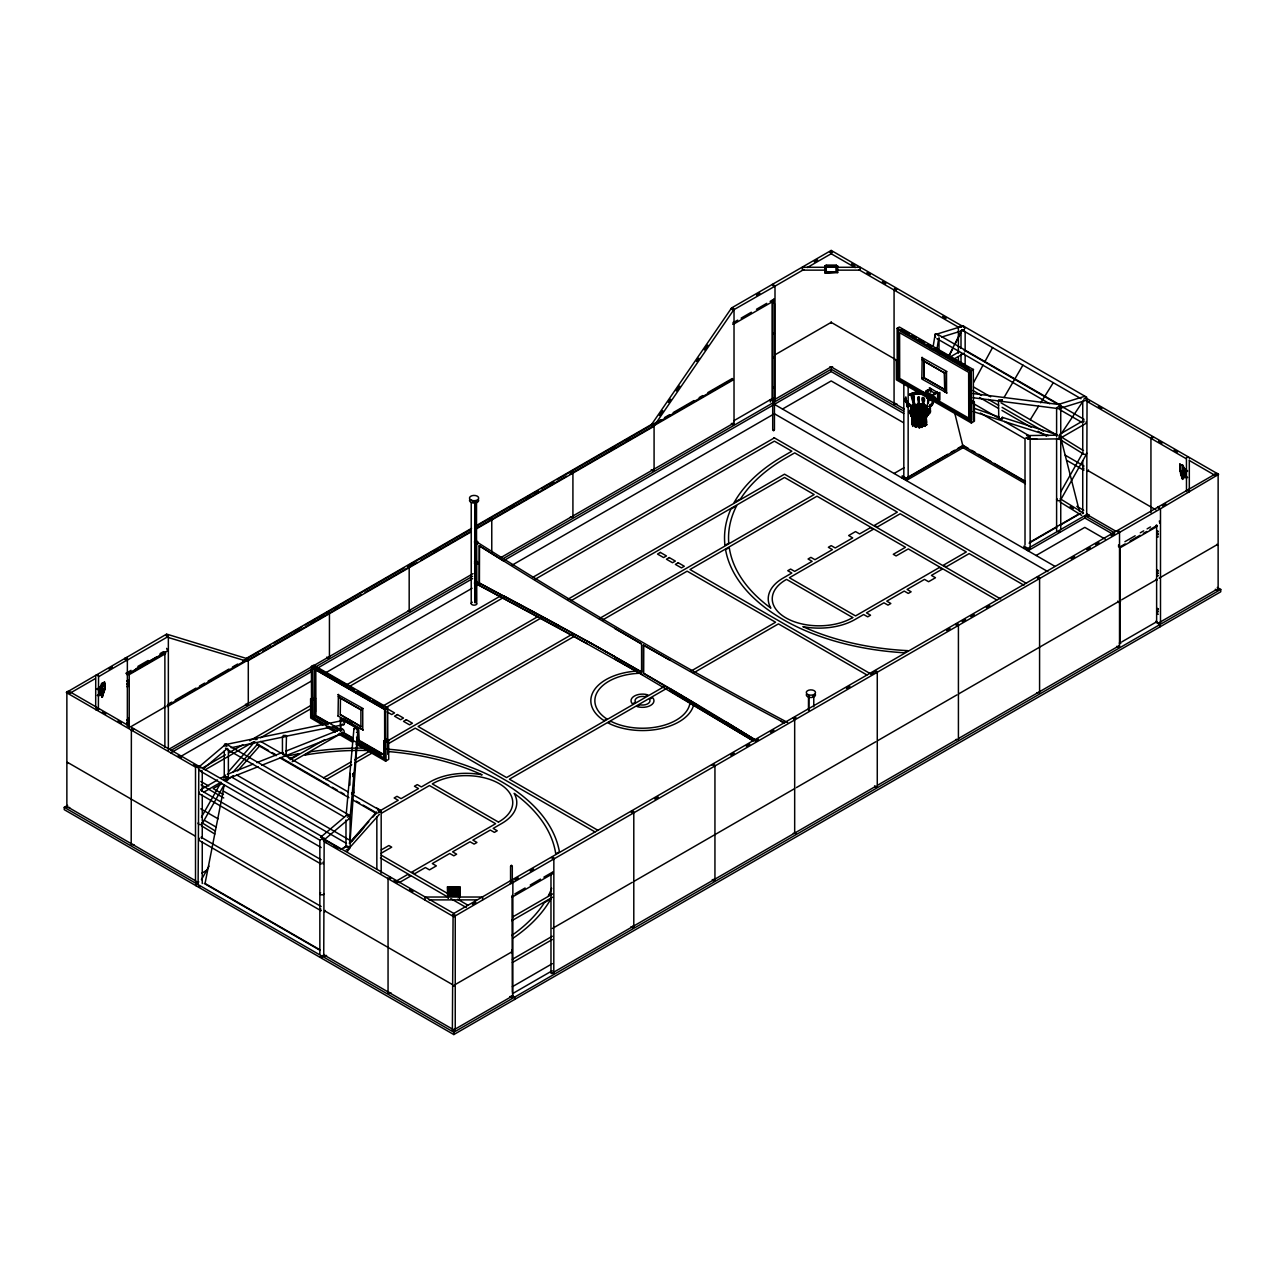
<?xml version="1.0" encoding="UTF-8"?>
<svg xmlns="http://www.w3.org/2000/svg" width="1285" height="1285" viewBox="0 0 1285 1285"><rect width="100%" height="100%" fill="white"/><g stroke="black" fill="none" stroke-linecap="round" stroke-linejoin="round"><path stroke-width="1.5" d="M100.262 689.37L100.262 695.121L102.029 695.972L104.197 689.29M102.174 692.824L101.917 692.037M102.334 686.174L102.334 684.889M102.334 685.307L100.134 693.579M102.302 693.772L102.302 697.337L104.438 689.097M104.471 681.709L104.23 689.113L105.049 688.969L104.39 681.773M384.713 759.001L384.617 709.529L387.701 707.73L385.388 709.079L311.436 666.433L385.516 708.854L385.869 760.977M311.532 716.805L311.436 666.433L313.62 665.164L387.701 707.73L387.797 754.375M447.887 892.722L448.24 891.533L448.24 898.151L448.24 887.598L459.066 887.726M459.371 898.151L459.371 891.533L459.484 898.167M837.659 272.308L824.858 272.902L824.745 265.883L837.659 266.348M825.516 267.473L825.516 269.898L825.516 267.714M836.342 272.484L836.182 265.095L826.207 265.095L825.693 272.404M836.792 271.777L826.062 272.018L826.062 266.75L836.455 266.83L836.455 272.051L825.516 271.617M837.659 272.757L837.659 265.883M971.139 422.797L971.091 370.915L973.42 369.582L971.091 370.915L897.139 328.285L971.219 370.69L971.428 403.859M898.279 379.252L897.251 378.497L920.478 392.15M909.989 394.045L910.214 394.19A13.733 7.935 0 0 1 929.007 394.527A13.733 7.935 0 0 1 929.601 405.385L929.505 406.622L929.858 405.514A14.087 8.128 0 0 0 929.248 394.383A14.087 8.128 0 0 0 909.989 394.045L910.214 395.282M929.007 394.527L929.007 396.262A13.733 7.935 0 0 1 931.111 405.899M929.248 394.383L929.248 396.117A14.087 8.128 0 0 1 931.416 405.996M929.858 406.606L929.617 405.369M935.03 397.001L935.03 400.615L933.167 401.691L927.031 398.141L925.987 391.507L928.878 389.837L935.03 393.387L932.123 395.057L925.987 391.507L927.031 398.141M973.516 420.099L973.291 369.502M1180.305 465.074L1180.289 471.852M1180.722 470.872L1180.738 465.009L1182.65 465.122L1182.65 470.888C1178.216 469.137 1181.557 481.233 1184.738 477.233M1180.77 471.226L1182.634 479.385L1182.698 475.884M1182.826 475.064L1182.602 474.261L1183.292 474.952M1183.18 467.483L1182.826 468.366M1182.666 467.435L1183.164 467.098M1184.738 471.483L1184.674 476.703M928.348 402.462L928.3 399.571M350.066 841.482L353.487 792.058M458.809 887.678L458.825 888.802L448.818 888.802L448.802 887.678L459.034 887.469M909.876 406.205L912.221 407.024L913.924 409.513C918.695 415.987 909.459 414.525 912.8 416.276C911.386 423.584 915.45 410.638 910.84 413.272C912.43 415.505 912.173 419.472 912.254 417.079M910.824 408.325L911.515 413.256L910.696 413.561M104.278 688.824L102.35 688.776L102.35 683.01L104.133 683.01M198.115 883.743L198.822 765.956L322.278 836.76M912.109 415.874L913.844 424.773C910.535 427.295 924.108 420.115 915.546 418.524C916.301 416.276 923.465 412.549 921.714 412.678M1182.505 478.325L1180.481 471.37M926.164 422.074C926.067 424.885 927.915 410.429 921.875 420.484M924.204 398.093C927.063 405.546 913.731 404.197 922.437 409.803C931.015 407.666 919.691 403.41 922.726 397.45M923.674 398.125L922.437 403.474L923.353 403.04L926.822 407.554L922.614 410.092M912.559 418.203C912.286 437.767 914.454 416.501 910.808 414.943M922.678 420.436L926.694 416.758L929.007 411.987L924.156 416.147L925.907 420.58L926.116 419.022L925.264 426.379L916.494 420.532L914.117 421.849L916.446 424.885L914.631 422.524C919.771 425.335 914.856 430.186 913.796 424.082M922.662 409.979C924.831 415.537 926.405 416.083 927.16 409.578L927.16 410.397L926.742 407.57M905.925 397.948L905.62 399.539M1184.866 473.121L1183.405 466.102M925.875 423.167L925.987 420.982M350.066 817.678L357.808 731.872L356.893 729.543A3.678 2.12 60 0 0 355.72 728.45L354.274 728.161L353.985 729.414M448.626 896.223L448.626 888.947M458.97 896.223L458.97 888.947M459.532 895.484L459.532 887.983M460.255 887.196L459.966 896.914M354.082 785.601L357.375 739.598M353.536 793.102L352.588 793.937M286.475 735.743L286.025 754.697L282.539 754.086M346.227 814.048L353.937 728.723M510 996.534L511.285 997.449L512.86 996.63L512.86 880.996L512.153 879.984L510.707 880.803M100.069 694.446L102.334 686.126M100.134 690.575L102.334 683.588M99.877 693.274L101.66 684.68M100.198 691.908L102.334 683.54L101.531 683.732M99.861 690.993L100.069 691.86M100.069 690.993L102.302 683.058L104.101 683.138M917.297 423.231C916.767 420.966 923.465 432.129 917.233 425.913C922.839 423.777 913.892 421.046 917.635 419.89L916.35 420.58L927.24 414.943L927.063 415.794L928.38 410.525M925.088 411.746L922.341 413.047L925.28 416.533C927.706 419.922 923.192 421.544 926.758 424.885C923.979 419.954 928.396 419.89 922.726 419.665L921.393 417.978L924.75 416.693L926.63 422.556L925.666 411.521M352.749 773.859L353.985 774.229L352.749 776.574M911.322 413.031L915.643 415.826L911.788 422.46L915.675 416.003L919.45 412.485L915.771 410.043L918.743 405.739L914.358 403.94L913.988 395.86M125.207 658.241L126.942 657.502L127.167 659.366M512.86 880.996L512.667 881.944M962.818 445.75L954.241 411.039M1079.737 513.47L1030.168 542.045M1119.283 643.078L1120.552 643.48M283.102 754.632L282.652 752.4L282.443 753.781M930.051 407.875C930.131 413.16 926.742 415.184 927.465 409.481M935.287 398.607L935.512 398.334M935.865 398.623L938.644 400.743L939.865 400.037L939.849 392.423L938.644 393.114L938.644 400.743M924.204 378.175L923.706 377.324M326.551 955.414L325.539 956.426L323.74 955.622L324.157 839.073L453.814 913.442L1216.172 473.506M998.477 400.213L998.75 416.613A1.815 0.916 65.6 0 1 999.104 417.304L999.457 418.316A1.879 1.205 53.6 0 1 999.344 419.119L1002.509 418.701M1089.07 514.594L1088.781 515.895L1086.676 515.397L1087.046 398.623L1218.646 474.342L1160.5 508.748L1160.5 622.759C1155.343 624.831 1161.287 621.908 1160.5 622.711M910.246 406.494L913.539 407.554L915.514 415.521L919.562 417.239L916.382 419.408L911.675 414.991C912.077 414.557 914.599 421.608 911.788 424.355C911.049 420.436 914.599 414.959 915.241 412.935C907.371 411.457 919.803 404.389 909.234 405.851M915.787 424.468L913.828 421.817L916.093 420.436L912.559 417.304L915.755 416.693M922.871 400.695L922.63 403.426L918.63 405.466L922.148 409.819L921.104 410.461M909.684 395.025L910.214 394.19M905.62 399.715C905.989 404.406 904.142 400.486 905.845 396.872M228.361 776.911L228.393 749.765M928.268 403.506L928.782 400.02M104.679 689.595L104.695 682.961M354.001 773.843L354.034 792.829L351.528 793.118M927.224 408.084L924.798 414.637L927.882 414.621L925.923 417.737L926.26 422.685L925.071 421.48L927.481 412.79L921.731 415.665C922.71 422.653 927.77 415.36 926.003 418.621L927.32 413.352M95.684 707.2L95.733 675.589M95.877 675.3L97.837 674.882L98.367 676.472M98.559 675.894L98.367 709.754M1186.489 491.577L1186.44 458.006L1187.886 456.834L1189.316 458.006M1186.44 491.272C1187.131 488.22 1191.388 492.026 1187.886 492.444M933.119 346.709L934.95 335.546M927.625 403.956L927.786 399.651M936.701 350.725L938.612 338.967M1186.601 478.293L1182.28 474.342M286.555 736.144L343.914 724.595L344.573 723.118L342.822 720.997A3.678 2.12 60 0 0 341.649 720.74L225.341 744.593L198.79 767.065M929.44 407.747L928.975 412.26L926.63 416.404L928.284 409.546M126.781 683.716L127.89 684.23M127.825 681.58L126.781 680.873L127.922 680.986M127.263 723.423L126.781 722.588L127.89 723.134M126.781 723.021L127.376 722.298M127.857 720.435L126.781 719.777L127.906 719.905M1158.219 531.54L1157.078 531.235M1157.175 533.95L1158.203 534.592L1157.335 534.126M1157.11 536.969L1158.219 536.857L1157.175 536.664M1158.219 534.56L1157.801 533.709M1157.078 570.444L1158.219 570.636L1157.142 570.267M1157.078 573.319L1157.56 572.596L1158.138 573.576M1157.11 608.656L1157.962 609.283M1157.496 611.403L1157.335 612.094M1157.11 614.278L1158.219 614.182L1157.175 613.973M1158.219 611.419L1157.673 611.772M929.922 407.586L928.396 413.32L929.408 408.373M350.098 775L349.954 773.441L349.906 785.135M912.495 418.765C916.189 425.656 908.045 410.204 914.31 422.106C912.816 429.222 912.671 412.501 912.527 418.958M1185.123 472.816L1182.698 465.17L1180.835 465.074M97.114 689.145L102.061 684.937M224.313 785.665A11.485 6.634 -60 0 0 223.221 790.982L205.054 883.47L320.206 949.952M933.536 395.218C944.106 389.194 929.714 393.162 933.536 397.788L937.536 400.101L937.648 392.551M912.816 423.183L911.981 424.692M225.293 744.641L225.453 745.91M905.941 398.527L905.523 400.069M69.695 807.542L66.868 807.333L66.868 692.519L68.683 691.732M134.009 844.679L131.198 844.454L131.375 729.254M165.524 635.384L168.303 635.384L166.536 636.396M198.179 882.008L195.93 882.185L195.93 881.012M246.142 660.442L248.294 659.735L248.294 704.244L246.849 705.063L245.419 704.244M326.631 657.165L327.643 658.193L329.442 657.39L329.442 612.865L327.289 613.587M407.731 566.01L409.176 565.191M410.606 566.01L409.176 566.846M491.577 518.738L491.336 519.75L489.312 519.75M390.929 992.759L388.777 993.482L388.777 992.036M452.368 915.097L453.814 915.916L455.243 915.097L455.243 1029.895L453.814 1030.715L452.368 1029.895L453.091 914.374M570.058 472.302L571.118 471.499M571.118 473.105L572.917 472.302L572.917 516.811L570.251 517.229M553.658 857.754L552.422 858.99M651.624 426.026C650.274 422.99 656.972 426.074 652.266 426.251M651.254 469.748L652.651 470.792L654.081 469.957L654.081 425.447M553.851 858.155L553.803 973.179L551.393 973.548L552.036 972.167M633.376 811.429C634.726 814.465 628.028 811.381 632.734 811.204M732.964 308.207L731.149 309.01L732.578 309.846L734.024 309.01L734.024 423.809L732.209 424.612L731.342 423.391M633.794 812.008L633.794 926.806L632.348 927.641L630.919 926.806M712.083 765.153L713.882 764.35M713.512 765.988L714.942 765.153L714.942 879.952L713.143 880.755L712.275 879.534M832.632 366.884L831.186 367.703L829.757 366.884M896.946 404.004L894.488 404.598L895.131 403.217M874.394 671.445L875.824 670.609M875.824 672.264L877.269 671.445L877.269 786.243L875.454 787.046L874.587 785.826M958 623.996L958 625.169L955.976 625.169M958.417 624.59L958.417 739.389L955.606 739.598M1039.533 577.511L1037.766 578.523M1039.581 577.736L1039.581 692.535L1036.754 692.743M1086.628 515.173L1087.688 514.385M1119.476 531.364L1118.079 532.408M1119.524 531.572L1119.524 646.371L1118.079 647.206L1116.649 646.371M1216.317 473.844L1218.132 474.647L1216.317 475.45M1215.305 589.237L1216.686 590.281L1218.132 589.446L1218.132 474.647M357.808 731.872L356.491 732.402M347.48 851.409L349.584 848.164L346.356 846.365M910.278 412.549L912.029 416.677L910.406 414.348C911.21 420.066 921.184 419.617 918.357 419.617L922.084 420.452L919.498 423.311L923.674 425.158L921.939 427.471L920.253 426.026L926.26 417.368L923.883 418.782L925.971 419.601M340.75 721.592L341.457 720.789M104.984 689.29L101.788 697.145M910.92 408.405L913.908 404.389M918.165 397.226L918.887 403.072L914.551 406.558L919.932 409.69L922.132 412.742L919.08 415.232L921.152 417.978L919.16 419.087L918.582 417.657L922.293 415.184L921.554 415.601L924.252 419.055L921.811 415.617M907.885 404.823L908.993 405.498M912.286 421.849L912.96 419.006L918.727 417.786L915.819 415.73L919.225 412.389L915.466 410.043L918.373 405.691L913.378 404.309M927.433 414.3L928.557 409.497M919.096 419.296L921.57 418.171L920.67 417.914M165.637 653.23L165.106 652.073M510.595 866.106L511.43 865.223L512.265 866.106M772.735 303.421L773.57 302.537L774.405 303.421M774.405 429.913L773.57 430.812L772.735 429.913M929.842 408.726L928.927 412.646L927.401 413.144M1120.857 642.934L1119.894 642.034M1155.89 525.645L1156.034 526.77L1157.062 526.336M1157.383 525.79L1156.42 524.89M224.618 776.75L223.574 778.1M102.093 695.795L100.31 695.089L102.302 689.001M101.435 683.909L100.069 688.615M99.861 693.643L101.66 687.266M100.198 694.478L102.334 687.844L101.595 688.23M104.631 689.467L102.495 696.213M930.051 409.867L928.846 412.774M905.877 398.671L907.146 406.943M926.678 407.891L924.429 414.798L927.786 414.862L923.128 418.316L924.782 419.151M930.565 407.827L929.794 410.75L930.42 409.546M225.501 781.216L228.232 777.136L224.2 779.722M925.088 426.122C920.51 425.977 928.316 421.159 923.401 420.516C912.334 417.223 932.91 417.529 930.356 409.915M447.565 886.971L460.046 886.971M825.5 266.637L826.014 265.208M126.91 684.327L127.44 683.411L127.376 684.536M227.895 777.811L224.746 776.204L225.485 775.064M925.104 414.653C923.208 414.718 926.212 412.919 925.698 417.095L925.377 414.862C928.943 422.01 920.59 413.497 928.525 413.417M101.595 686.078L102.238 685.323M101.563 685.756L102.398 685.451M926.983 415.44L925.377 419.408L921.939 419.087L923.497 418.396L922.614 418.364L914.326 424.709L915.803 427.182L917.056 425.721L914.502 422.685M733.109 379.942L732.273 378.513L707.858 392.567M1089.439 401.611L1087.335 401.402M1118.609 602.52L1117.773 601.075M1185.091 474.117L1184.802 474.888M930.051 409.642L925.361 416.645L927.69 414.878L922.839 418.348L919.996 417.239L924.541 414.91L925.023 408.935L924.06 407.474L921.152 408.598L919.61 416.019L924.879 416.774L922.084 413.079L923.015 412.485M925.939 420.34C926.212 417.593 918.887 424.002 925.441 424.05M948.523 356.507L961.919 329.86M948.78 356.636L953.245 347.753M955.028 344.203L962.176 330.004M202.131 770.791L199.368 770.293A4.594 3.743 60 0 1 198.404 768.687L198.115 767.354M925.971 420.195L924.525 419.055M447.389 886.891L447.598 896.914L380.456 857.994M973.644 382.448L983.105 364.988M984.985 361.503L992.566 347.544M927.352 405.209L922.469 405.98L918.422 402.574L922.132 406.012L916.06 412.887L918.727 415.248L913.426 420.902L913.571 418.83M127.857 683.893L127.376 683.604M127.07 722.555L126.942 722.491M1158.219 531.717L1157.175 531.042M1158.154 570.636L1157.544 570.813M1158.154 609.058L1157.175 608.351M1157.962 611.066L1158.203 611.435M201.44 817.18L220.924 782.613M202.179 823.733L224.152 784.798M201.408 879.727L209.037 866.17M1060.703 491.946L1082.87 452.673M1060.623 499.993L1085.664 455.597M1058.92 437.912L1059.37 435.47M104.487 683.363L102.928 686.078L104.663 683.363M912.736 423.6L913.539 422.235M1003.954 397.659L1022.94 365.085M920.606 408.373L916.382 408.084L915.322 415.537L911.884 415.457L912.736 411.296L909.989 410.59M933.569 397.82L934.661 397.483L933.954 398.045M933.697 397.9L934.661 397.483M928.429 394.945L929.071 395.555L929.055 394.656M1030.265 419.729L1038.601 406.205M1040.705 402.831L1053.331 382.625M926.18 421.946L926.678 424.741L923.112 422.476M286.523 754.183L285.736 754.713A16.93 9.766 0 0 1 283.808 754.68L283.182 754.632M1061.603 433.238L1083.705 400.165M651.591 424.452L731.534 308.014M659.398 415.601L662.771 410.686M668.409 402.494L670.658 399.201M676.296 391.009L679.669 386.094M696.55 361.487L698.815 358.21M704.437 350.002L707.81 345.087M653.696 426.443L733.639 310.006M912.96 419.842L915.675 416.003L915.032 416.87M920.028 425.945C927.176 420.805 910.647 420.613 919.739 417.497L922.983 418.412L919.209 421.127L923.128 422.62M70.065 693.113L68.828 691.394M832.439 252.486L831.909 251.362M390.736 878.378L389.869 877.157M793.423 717.881L793.423 718.717M1036.754 577.511L1038.858 577.013M1116.697 531.364L1118.464 530.769M928.862 409.803L929.971 410.397L928.766 409.401M910.567 408.116L913.474 404.197L911.21 396.23M927.192 415.505L925.859 418.284L925.216 414.348M127.295 684.07L126.91 683.62M126.862 722.925L127.922 723.053M1157.897 573.479L1157.11 573.415M458.986 888.979L459.484 888.24M1184.979 476.028L1183.292 468.897M922.084 408.164L919.562 416.131L918.357 408.469C905.925 418.01 930.34 420.805 923.786 407.843L921.875 408.357L922.726 407.875M929.714 405.642L929.376 406.478A14.97 5.381 9.9 0 0 930.982 405.851M228.794 771.369L254.815 741.654M232.954 772.237L257.675 744.015M349.231 843.137L376.553 811.943M349.584 848.164L346.195 850.044M348.958 848.486L379.412 814.288M237.548 770.92L259.988 745.557L268.581 750.52M351.56 841.193L368.811 821.693M372.795 817.196L375.445 814.192M363.655 827.958L351.769 841.386L236.633 774.903M938.596 338.822L937.311 338.871M912.655 417.272L916.093 413.047L910.246 410.381M908.72 411.682L912.318 415.505M772.96 357.118L772.96 358.113M774.18 358.113L774.18 357.118M772.96 386.946L772.96 387.942M774.18 387.942L774.18 386.946M512.04 920.799L512.04 919.803M512.04 950.627L512.04 949.631M126.653 660.281L98.688 676.649M165.315 653.776L129.11 674.689M512.153 882.843L453.814 916.751L324.462 841.852M1184.931 474.84L1182.666 466.086L1183.373 466.471M127.199 681.243L127.633 681.227M1157.962 531.315L1157.11 531.717M927.866 409.674L926.79 410.734L927.947 409.786M825.596 266.718L836.92 266.991M912.35 421.592L913.49 419.183L917.105 423.054M255.153 739.582L257.145 739.405M259.136 744.529L256.55 744.272M733.092 324.366L733.092 322.342M733.173 310.103L774.293 286.587L773.313 284.065L772.847 285.768M733.301 324.302L774.293 300.642L774.084 298.682M326.422 842.366L325.169 842.478M511.864 952.86L511.591 951.526M1159.793 523.22L1159.327 520.987M910.68 406.815L911.627 406.815M920.172 411.618L919.385 412.549L921.313 415.537L919.305 417.111L921.554 415.601L919.883 412.244M97.323 688.921L98.399 689.756L101.162 687.427M930.838 388.632L926.244 390.849L930.838 388.632L930.854 392.021M1060.254 437.896L1061.522 437.43L1060.719 436.659M203.11 768.992L227.3 748.512M320.527 837.354L346.259 815.573M324.8 839.298L349.857 818.111M911.418 415.167L914.39 420.58M98.335 696.293L102.398 692.149M101.868 688.921L102.575 695.747M1183.34 468.093L1185.107 476.012M228.039 749.043L225.501 748.175M101.708 687.7L102.398 695.747M476.526 500.893L476.494 602.071L474.904 602.569L476.526 601.621L476.125 501.118M912.816 407.361L917.105 408.052M1157.897 609.09L1157.335 609.283M1158.09 611.644L1157.383 611.05M1002.332 399.78L999.104 399.94M166.44 634.212L66.274 692.519L195.93 767.386M67.446 762.31L67.993 763.483M896.528 289.8L896.753 288.804L894.794 288.499M551.169 857.754L553.128 857.448M1215.257 473.812L1214.727 474.952M1217.554 545.434L1217.007 544.246M925.104 410.622L923.417 407.602L924.236 408.919C921.875 399.988 913.217 419.199 919.723 414.445M928.075 391.299L927.625 390.399L927.85 391.266M325.169 910.406L324.736 911.852M127.713 684.375L127.504 683.508M127.151 719.889L127.376 720.435M127.568 723.294L127.552 722.7M1157.464 570.701L1157.897 570.765M1157.399 608.737L1157.93 608.849M925.923 419.81L925.907 418.974C925.586 423.311 926.758 412.549 926.18 416.501L925.907 411.537L928.621 409.674M1182.794 473.908L1182.264 474.711M97.258 695.442L102.206 691.86M348.958 848.132L349.118 848.036A3.052 1.638 9.4 0 0 349.616 847.425L347.705 846.253M383.813 757.909L340.493 733.317M969.516 419.745L934.821 400.117M972.392 370.176L973.42 369.582L899.339 327.016L897.139 328.285L897.251 378.657M731.631 307.902L831.186 250.43L961.26 325.523L958.385 327.177L858.701 269.609M108.984 669.035L112.373 667.092M756.496 295.213L759.901 293.237M814.24 261.867L817.629 259.907M69.743 693.354L95.283 678.609M167.387 636.975L126.653 660.506L126.653 658.852L125.207 658.016L125.207 659.671M772.14 284.515L775 286.169L803.944 269.464M807.349 267.505L831.186 253.739L855.264 267.633M125.93 673.308L131.054 670.352M137.881 666.417L148.128 660.506M160.079 653.599L163.5 651.624M734.297 322.085L737.702 320.11M741.124 318.134L751.372 312.223M756.496 309.267L766.743 303.34M770.149 301.381L773.57 299.405M136.001 668.859L156.385 657.085M159.79 655.109L164.882 652.17M130.026 673.292L153.268 659.88M156.593 657.952L159.902 656.041M772.735 333.506L774.405 333.506M246.383 658.354L471.547 528.344M476.751 525.34L651.688 424.339M168.223 704.132L171.692 702.124M175.162 700.132L195.979 688.101M199.448 686.11L204.652 683.09M208.122 681.098L228.955 669.067M232.424 667.06L237.629 664.056M242.833 661.052L270.589 645.022M274.058 643.03L301.83 627M305.3 624.992L404.197 567.89M407.682 565.882L435.438 549.851M438.908 547.86L470.149 529.822M477.088 525.806L537.821 490.758M541.29 488.75L553.433 481.73M556.903 479.739L661.02 419.617M664.49 417.625L669.694 414.621M673.163 412.613L693.98 400.583M699.185 397.579L702.654 395.587M131.68 726.218L164.882 707.055M166.922 705.883L245.114 660.731M295.197 631.818L298.666 629.827M310.745 622.839L314.199 620.848M319.387 617.86L322.84 615.868M334.919 608.881L338.373 606.889M410.895 565.014L414.348 563.023M435.069 551.056L438.522 549.064M511.045 507.189L514.498 505.198M526.593 498.227L530.046 496.235M535.219 493.247L538.672 491.239M550.767 484.268L554.221 482.277M611.21 449.381L614.664 447.373M626.743 440.402L630.196 438.41M652.651 425.447L732.578 379.3M775.273 354.66L831.186 322.358L897.251 360.507M167.339 706.621L259.313 653.535M262.782 651.527L361.679 594.425M365.149 592.417L417.207 562.364M420.677 560.356L471.001 531.315M476.205 528.312L566.444 476.205M569.914 474.213L733.012 380.039M247.33 661.116L471.306 531.797M476.51 528.794L653.599 426.556M477.908 542.206L474.502 541.419L476.125 540.487L477.908 542.206L477.506 543.844L476.382 541.692L476.382 583.856L559.377 628.253L642.596 674.898L614.921 659.044M476.125 541.885L474.502 542.816L477.602 543.796M476.59 541.563L476.382 541.692A4805.193 2774.283 60 0 0 787.673 722.507M476.526 542.125L477.908 543.619M479.225 545.82L504.154 561.256A4808.052 2775.953 60 0 0 614.905 628.317L641.584 643.849L641.584 671.975L587.213 641.103L479.225 583.005L479.337 545.756L504.057 561.32M477.908 562.589L474.502 561.802L476.526 561.095L477.908 562.589L477.506 564.227L476.59 561.947M476.125 562.268L474.502 563.199L477.602 564.179M476.526 562.509L477.908 564.003M1217.281 587.438L1220.75 589.446L1220.75 591.791L453.814 1034.57L64.25 809.662L64.25 807.333L67.639 805.374M733.896 420.709L773.698 397.724M168.656 749.396L473.057 573.64M500.684 557.69L571.488 516.811M573.206 515.815L732.578 423.809M773.57 400.149L831.186 366.884L904.206 409.032M775 286.169L775 400.229L774.18 399.94M170.809 750.488L311.291 669.389M314.761 667.381L472.591 576.258M503.816 558.236L772.654 403.024M903.74 411.104L831.186 369.229L774.389 402.028L774.389 404.357L1055.001 566.38M170.809 752.833L311.291 671.734M316.495 668.73L472.591 578.603M503.816 560.581L772.654 405.369M774.389 404.357L831.186 371.558L903.74 413.449M477.908 582.972L474.502 582.185L476.526 581.479L477.908 582.972L477.506 584.611L476.59 582.33M476.125 582.651L474.502 583.583L477.602 584.563M476.526 582.892L477.908 584.386M476.382 583.856L587.036 643.576M479.225 583.005L559.312 625.875M180.157 756.801L312.207 680.568M326.101 672.537L472.061 588.273M475.53 586.281L479 584.273M512.024 565.207L772.638 414.734M782.501 409.048L831.186 380.938L903.291 422.572M315.243 697.771L312.4 699.425L310.841 698.542M196.219 767.209L198.372 765.972L69.743 691.699M312.657 699.875L315.5 698.221M202.837 767.836L225.421 754.809M228.891 752.801L242.801 744.77M249.74 740.754L312.287 704.662M347.03 684.6L501.632 595.324M532.906 577.27L774.389 437.864M504.154 595.887L503.961 595.999A4808.052 2775.953 60 0 1 614.808 656.747L641.488 672.039M205.038 769.86L253.643 741.798M260.582 737.783L310.922 708.726M349.102 686.672L503.591 597.477M534.833 579.439L774.389 441.14L791.833 451.212L783.111 456.255A199.994 115.473 0 0 0 734.12 502.58L740.594 498.837A195.979 113.144 0 0 1 785.954 457.894L794.676 452.866L897.332 512.137L874.41 525.372L877.253 527.011L900.175 513.775L966.32 551.956L943.399 565.191L946.226 566.83L969.163 553.594L1023.92 585.205M363.173 730.025L338.035 716.05L338.389 694.366M946.965 392.985L921.827 378.995L922.18 357.31M361.133 726.523L340.252 714.749L340.461 697.932M923.819 361.069L944.893 373.212L945.487 372.264L944.523 372.441L944.732 389.58L944.491 372.939L923.819 361.069L923.851 377.822L944.732 389.58L924.092 377.678L924.011 360.94M325.009 724.419L312.946 717.48L315.548 715.392M312.946 717.48L315.805 715.841M200.637 789.713L217.518 779.963M220.892 778.019L224.779 776.124M950.081 357.021L958.514 352.154M203.946 792.058L220.972 782.228M954.932 358.483L964.312 353.07M338.035 716.05L338.517 715.761M340.493 714.621L360.908 726.571L360.908 709.882L340.22 697.996M221.903 783.545L213.181 788.588L223.445 794.515M340.348 718.652L358.724 728.659L358.724 741.316L358.21 728.948L340.348 718.652L340.348 731.293M361.101 709.754L340.252 698.044M337.987 694.607L363.125 708.581M921.779 357.551L946.916 371.526M290.008 759.692L324.719 739.646M381.966 706.589L538.142 616.431M567.633 599.404L784.525 474.181L1000.678 598.971M292.193 761.7L338.999 734.683M385.805 707.666L541.82 617.587M571.295 600.561L784.525 477.458L814.144 494.564L599.179 618.663M929.071 395.555L928.541 394.752M937.151 400.02L937.279 399.105M388.423 739.823L385.58 741.477L384.022 740.578M974.126 401.675L971.283 403.313L969.741 402.43M323.547 777.811L351.287 761.796M354.756 759.788L370.353 750.793M385.837 741.911L573.174 633.682M974.383 402.125L971.54 403.763L971.572 422.829M326.005 779.674L351.753 764.8M355.19 762.824L374.063 751.918M387.797 743.999L415.264 728.145L595.019 831.925M574.315 636.316L418.091 726.491L506.563 777.57L664.506 686.383M602.087 620.269L687.138 571.166L775.594 622.245L690.543 671.348M587.213 641.103L614.905 656.699M201.874 873.125L206.901 870.218M894.087 473.474L904.158 467.66M198.838 881.912L196.139 883.47L196.139 885.815M902.198 478.165L902.198 475.819L906.262 478.165L947.575 454.312M951.029 452.32L954.466 450.328M957.903 448.337L963.075 445.365L968.264 448.353M641.392 643.962L614.696 628.445M643.608 645.022L643.512 673.212L670.304 688.68A4808.052 2775.953 60 0 1 756.528 740.658L643.416 673.26L643.416 645.134L670.304 660.297A4808.052 2775.953 60 0 0 781.039 721.11L784.573 722.973M347.4 817.212L350.114 815.654L350.13 847.409M1056.896 407.586L1060.735 405.369L1060.751 437.077M319.853 954.032L319.853 840.149L323.981 837.772M1083.994 398.976L1086.869 397.322L962.963 325.78L961.421 325.683L961.019 327.113M377.726 813.003L381.179 811.012L381.179 873.125M1026.715 438.313L1030.152 436.322L1030.152 546.527M381.581 813.18L429.463 785.537L495.608 823.717L411.81 872.097L414.653 873.752L425.399 867.536L429.463 869.881L436.354 865.897L432.306 863.552L449.75 853.481L453.814 855.826L456.641 854.188L452.593 851.843L470.037 841.771L474.101 844.1L476.944 842.462L472.88 840.117L490.324 830.046L494.388 832.391L497.231 830.753L493.167 828.407L501.889 823.38A50.79 29.314 0 0 0 514.145 793.327A195.979 113.144 0 0 1 555.746 853.899L559.425 851.778A199.994 115.473 0 0 0 386.689 749.091M341.119 849.176L346.002 846.349M1059.948 434.153L1082.757 420.982L1082.741 401.643M1061.346 437.607L1086.162 423.279L1086.082 421.946M381.276 849.899L388.889 845.514L391.716 847.152L381.067 853.304M667.349 688.021L509.406 779.208L597.862 830.287M693.386 672.987L778.437 623.884L866.909 674.962M670.095 688.792L697.787 705.176M670.288 691.009L753.299 740.899L642.404 675.01M396.294 881.06L407.747 874.442L410.59 876.081L399.121 882.699M1029.108 543.121L1056.656 527.219M1060.093 525.228L1080.749 513.309M725.688 721.688L756.415 740.722M324.639 954.53L321.925 956.088L321.925 958.433M1023.936 548.438L1023.936 546.109L1028 548.438L1087.512 514.08M1085.488 517.598L1028 550.783L1028 548.438M1036.112 555.473L1084.813 527.364L1105.405 539.25M472.446 904.335L475.836 902.375M514.851 879.856L518.257 877.88M530.207 870.973L533.628 869.013M654.804 799.045L658.257 797.053M730.779 755.178L734.233 753.187M746.328 746.216L749.781 744.224M754.954 741.22L758.407 739.228M770.502 732.257L773.955 730.265M846.478 688.391L849.931 686.399M870.652 674.432L874.105 672.44M946.627 630.566L950.081 628.574M962.16 621.587L965.613 619.595M970.801 616.607L974.255 614.615M986.334 607.644L989.803 605.637M1071.16 558.67L1074.645 556.662M1086.805 549.643L1090.274 547.635M1095.495 544.615L1098.964 542.607M1111.139 535.588L1114.609 533.58M1162.459 505.953L1165.848 503.993M514.851 893.91L525.099 887.999M530.207 885.044L540.455 879.117M543.876 877.157L552.422 872.226M1124.921 541.692L1135.169 535.781M1140.293 532.809L1143.698 530.85M1147.12 528.874L1150.525 526.898M1125.098 543.924L1120.118 546.8L1120.118 642.853M1130.077 541.049L1140.036 535.299M1143.361 533.387L1146.67 531.476M1149.995 529.548L1156.629 525.726L1156.629 621.779L1121.773 641.906M1119.251 546.302L1120.97 547.298L1156.629 526.705M551.297 893.942L548.422 895.613A195.979 113.144 0 0 0 551.715 888.304M512.603 916.992L552.486 893.974M512.619 920.269L552.534 897.219M511.43 952.105L453.814 985.37L453.814 986.366M552.422 928.445L632.348 882.297M634.083 881.301L794.676 788.588M796.395 787.593L875.824 741.734M877.559 740.722L956.988 694.864M958.706 693.868L1118.079 601.862M1121.773 599.726L1156.629 579.599M1159.07 578.202L1216.686 544.936M512.362 959.301L552.277 936.251M512.362 962.593L552.309 939.512M512.362 986.719L552.325 963.654M512.346 993.755L552.245 970.721M552.422 972.954L875.824 786.243M877.559 785.247L956.988 739.389M958.706 738.393L1118.079 646.371M1158.058 623.305L1216.686 589.446M64.25 807.333L453.814 1032.24L1220.75 589.446M824.825 266.22L837.563 266.22M913.33 403.779L914.534 403.972L913.426 395.619M922.919 420.388L921.714 421.078L922.919 420.275M1157.142 534.56L1158.187 534.383M1157.383 570.412L1157.865 570.685M1157.673 572.789L1157.287 573.56M921.506 410.525L923.16 409.513C921.473 411.441 928.059 415.44 921.987 415.633M1002.236 417.32L1057.41 434.812M924.847 416.195L923.497 416.533L924.895 416.051M918.839 396.696L918.823 403.265L919.257 397.242M913.587 406.815L915 406.686L913.635 407.008M66.868 691.699L67.784 691.394M772.992 399.394L772.14 400.053L772.992 400.904M131.616 729.077L133.865 729.254M793.664 717.705L795.688 717.705M286.025 735.502L283.102 735.422M915.546 413.079L916.59 412.871M164.882 654.161L164.03 653.663M511.43 883.486L510.193 883.373M916.607 413.031L915.562 413.256M916.157 410.156L914.984 410.381L916.044 409.899M227.333 774.309L253.129 764.093M256.807 762.631L282.604 752.4M286.105 751.018L341.714 728.98M258.06 766.727L227.156 778.983L226.658 778.132M261.706 765.282L343.657 732.803M1182.907 477.908L1184.69 477.201L1182.666 470.39L1183.437 470.888M910.278 413.304L911.467 413.401L910.551 413.625M964.569 330.871L962.176 329.763M1180.899 471.82L1183.565 471.788L1183.373 470.728M772.847 399.426L772.847 400.856M926.903 406.076L917.105 407.345L909.025 404.775M926.854 406.815L923.722 407.714M347.336 846.381L349.488 848.469M231.139 747.725L286.378 736.385M322.985 863.873L323.033 862.235M97.837 710.171L96.102 709.995M925.537 407.538L926.453 407.12M362.113 709.85L361.808 708.854M512.04 896.384L512.297 992.293M164.448 706.3L165.476 707.216L164.721 707.633M1118.592 546.944L1118.592 544.904M935.914 334.389L962.32 326.245M941.664 337.039L963.83 330.197M1084.058 396.519L1058.246 404.486L964.007 350.034M905.973 400.277L905.941 401.996M925.666 407.361L924.574 407.795M830.817 251.282L829.949 252.486M831.909 252.792L830.817 252.872M896.223 289.928L894.071 289.205L894.071 404.004M489.617 518.449L491.047 518.449M69.021 693.241L66.868 692.519M956.265 623.867L957.711 623.867M924.863 407.586L921.409 408.325M1182.634 479.385L1180.61 471.338M352.588 774.726L353.712 773.008M837.434 272.484L825.034 272.95M911.418 413.336L912.254 413.481L911.354 412.838M343.914 724.595L343.705 724.628A3.678 2.12 60 0 1 342.533 724.371L342.051 724.065M924.043 407.763L920.349 408.132M225.341 744.593L226.883 746.457M922.694 406.333L927.272 405.658M911.916 415.601L913.009 421.898M1088.491 469.924L1087.753 471.45M1152.003 436.707L1153.802 437.51M132.998 730.458L131.198 729.655M389.869 878.763L388.054 877.96L388.054 992.759M512.281 995.955C506.033 997.272 515.333 998.573 512.008 995.875M921.457 408.148C917.426 408.582 911.852 406.558 910.021 404.663M458.793 896.368L448.079 895.565L448.818 896.368M973.163 397.74L1002.445 401.466L1002.043 400.229M929.119 406.349L929.714 406.638A15.275 5.574 9.7 0 0 931.288 405.948M377.951 810.369L380.408 812.104M1029.108 439.004L1036.754 438.827M836.503 266.637L836.374 265.208M1027.293 435.567L1056.575 435.197M1029.558 439.245L1058.84 438.876M826.223 267.28L802.386 267.28L802.386 270.139L826.223 270.139M838.141 267.28L860.002 267.28L860.002 270.139L838.141 270.139M921.875 420.613L917.522 425.881L919.177 427.905L919.851 426.026L913.956 420.083M448.802 889.348L448.802 895.822M458.713 889.348L458.809 895.822M459.484 891.758L459.484 892.722M428.965 899.885L476.655 899.885M917.747 426.026L916.864 425.592L917.731 425.865M166.697 634.115L247.652 658.836M448.626 888.337L448.626 888.979M912.221 416.983L911.113 415.36M1152.372 438.346L1150.942 437.51L1150.942 512.731M794.676 832.262L795.913 833.515L793.279 833.306M1001.818 417.545L1002.557 418.396M1156.323 578.812L1157.239 579.953L1156.323 580.033M1119.813 599.902L1120.729 601.043L1119.813 601.123M1184.995 470.487L1182.666 465.652L1185.123 473.49M1183.132 473.121L1182.666 469.539L1183.373 469.908M916.719 420.805L915.884 420.324L916.703 420.677M914.454 407.763C919.819 405.61 920.269 414.83 919.257 413.899L919.466 416.179L916.237 416.999L918.759 418.958L923.995 416.179L918.952 415.007M972.922 393.531L1057.009 404.261M1002.364 401.466L1058.84 408.678M915.627 408.02L916.366 408.116M921.971 415.794C917.378 414.91 919.369 421.737 917.683 418.203L910.969 413.85M921.843 405.883L923.032 406.478L921.811 406.108M915.257 407.811L916.478 407.955M906.053 400.775L905.764 400.004M914.759 407.714L913.619 407.586M921.875 409.69L922.871 410.252L921.891 409.883M731.775 307.87L732.803 308.464M651.848 424.307L652.86 424.901M1217.216 473.506L1218.132 473.812M913.972 407.538L910.567 406.542M732.964 423.006L734.024 423.809M1118.464 645.568L1119.524 646.371M409.546 609.733L410.413 610.937L407.923 610.937M793.953 719.022L796.058 718.09M328.382 656.587L329.442 657.39M247.234 703.441L248.294 704.244M713.882 879.149L714.942 879.952M632.734 926.003L633.794 926.806M454.183 1029.092L455.243 1029.895M912.414 407.249L913.217 407.409L911.29 406.831M910.824 408.518L915.322 410.317L912.527 417.448L912.687 416.131L915.771 418.669L912.575 418.46M166.841 637.071L244.889 660.635M973.998 408.228L998.895 416.95M973.147 411.553L1048.656 435.631M912.944 407.538L912.013 407.249M1183.18 473.908L1187.661 477.506M102.302 689.033L104.085 689.419M911.049 415.312L910.005 411.746L911.049 414.943M166.648 648.363L167.628 650.901L126.653 674.561L126.653 672.906M774.582 399.555L774.807 400.567L772.14 400.149L772.14 300.465M329.024 612.286L327 612.286L327 613.459M350.13 815.638L226.128 744.047L224.618 744.063L224.329 745.878M923.192 420.741C927.481 424.355 919.16 429.045 920.06 426.106M225.501 776.911L224.249 776.092L224.249 751.018M909.652 405.771L910.31 406.253L909.362 403.699L910.117 406.044L908.623 405.482M1183.292 467.226L1185.107 475.145M780.846 721.238L784.476 723.021M1060.751 405.369L936.829 333.827L935.143 333.891L935.111 336.172A4.594 3.743 60 0 0 935.609 337.2M910.021 406.397L907.467 404.614L907.885 406.429M1059.579 439.197L1060.687 439.615L1060.334 437.687A2.747 2.233 -46.1 0 0 1060.671 436.868L1060.494 435.406A1.911 1.542 -46.1 0 0 1059.579 434.828M333.907 845.659L337.329 847.57M643.416 645.134L670.192 660.361M901.958 329.41L908.848 333.377M912.302 335.353L915.755 337.345M919.193 339.32L924.365 342.292M927.818 344.268L931.272 346.259M934.709 348.235L946.788 355.174M950.225 357.15L969.195 368.056M920.847 340.573L924.284 342.549M927.722 344.508L931.159 346.484M936.315 349.456L939.753 351.431M943.19 353.391L946.611 355.367M950.049 357.342L955.205 360.314M929.376 347.512L932.814 349.488M937.97 352.459L941.391 354.435M965.453 368.249L968.89 370.225M920.124 392.182L897.942 379.444L897.91 329.763L970.32 371.365L970.4 405.016M972.777 400.968L974.319 401.868L974.432 421.191L971.315 422.974L896.4 379.862L896.304 360.539M896.561 360.378L898.103 361.278M896.368 360.796L897.91 361.679M969.549 402.831L971.091 403.731M937.151 399.041L934.532 397.418M933.809 397.402L933.022 397.483M923.867 392.31L899.693 378.416L899.596 332.67L968.649 372.345L968.745 418.107L935.946 399.25M921.04 392.198L898.649 379.332L898.36 361.711M924.477 394.174L927.931 396.149M934.227 400.053L971.203 421.287M923.529 394.142L926.951 396.101M933.761 400.02L969.581 420.597L969.484 402.574M316.255 667.574L323.145 671.525M328.317 674.513L347.287 685.403L336.991 679.636M350.741 687.379L354.178 689.37M357.632 691.346L369.695 698.285L366.064 696.486M373.148 700.261L383.492 706.204M314.664 666.803L318.102 668.778M321.523 670.754L333.554 677.661M350.612 687.603L354.162 689.499M359.19 692.535L362.755 694.446M372.939 700.437L383.38 706.284M384.857 709.384L315.805 669.71L315.901 715.472L341.794 730.346M312.271 699.49L312.207 667.927L384.617 709.529M386.881 738.939L388.616 740.015L388.729 759.339L385.612 761.138L355.881 743.967M310.665 698.944L312.207 699.827L312.239 717.592L336.124 731.326M383.846 740.995L385.388 741.879M343.384 718.652L351.624 723.391M357.326 739.277L384.954 755.146M317.186 716.709L327.852 722.764M334.228 726.507L339.352 729.446M361.519 742.2L385.404 755.917M328.093 724.258L314.359 716.371L314.263 669.003M333.249 727.23L338.405 730.185M357.294 741.043L381.356 754.857M328.446 726.394L337.055 731.342M339.529 733.285L353.182 741.124M356.587 743.083L383.878 758.76L383.765 740.738M323.049 725.19L310.697 718.01L310.584 698.687M326.342 726.989L335.224 732.177M338.501 733.992L352.604 742.168M851.521 263.827L854.927 265.77M866.893 272.693L870.331 274.669M882.377 281.624L885.815 283.616M942.612 316.415L946.065 318.391M1098.386 406.333L1101.823 408.325M1158.62 441.124L1162.058 443.1M1174.104 450.055L1177.558 452.047M1088.058 402.028L1186.039 458.6M1189.476 460.592L1213.538 474.486M963.188 330.663L1081.006 398.703M1061.731 406.462L1084.026 419.328M937.054 338.726L1049.684 403.763M1059.868 409.69L1082.163 422.556M897.91 329.763L898.151 379.316M973.468 386.93L990.655 396.856M1000.967 402.799L1055.965 434.555M972.89 390.479L981.467 395.427M988.342 399.41L998.654 405.353M1002.091 407.345L1043.34 431.15M979.636 397.531L998.525 408.453M1001.963 410.429L1031.18 427.295M1038.055 431.262L1046.649 436.225M1157.64 507.077L1160.5 508.748M1065.169 455.179L1084.026 466.07M973.307 403.506L997.417 417.432M1004.308 421.4L1030.152 436.322M1088.058 470.663L1155.858 509.808M1066.727 460.383L1083.881 470.278A1.863 1.076 -60 0 1 1083.881 468.125M980.327 413.015L1025.012 438.827L1025.012 545.017M929.344 387.765L938.644 393.114M1076.814 506.338L1083.705 510.322M1088.058 515.173L1115.862 531.235M971.733 450.36L975.187 452.352M978.656 454.36L990.767 461.347M994.221 463.339L1025.382 481.329M1114.175 532.6L1084.813 515.638L1084.813 517.984L1112.441 533.95M1024.948 481.554L963.075 445.831L908.158 477.538L908.158 407.409M962.465 447.357L1025.382 483.674M1159.07 622.711L1160.082 623.305M1155.809 621.298L1157.496 622.277M773.024 401.241L770.325 399.683L770.325 402.028M1155.825 622.245L1159.889 624.59L1159.889 626.935M774.389 413.738L1047.853 571.616M773.972 437.639L1026.506 583.422M996.758 599.983L908.286 548.92L896.111 555.939L893.284 554.301L905.459 547.282L816.987 496.203L689.981 569.528L869.736 673.324M388.472 709.4L394.559 712.918L391.716 714.556L387.154 711.922M312.207 667.927L312.689 717.046M344.107 732.868L352.219 737.558M341.971 732.241L353.327 738.795M376.714 808.024L380.762 810.369L398.221 800.298L394.158 797.953L397.001 796.314L401.048 798.66L418.508 788.588L414.445 786.243L417.288 784.605L421.351 786.95L430.073 781.906A50.79 29.314 0 0 1 482.116 774.839A195.979 113.144 0 0 0 387.861 751.516M260.582 741.381L281.254 753.315M284.708 755.307L348.444 792.106M351.881 794.098L381.179 811.012M272.018 752.512L275.456 754.488M280.612 757.475L328.735 785.247M332.173 787.239L337.329 790.211M340.766 792.202L344.203 794.178M356.234 801.133L359.671 803.109M363.109 805.101L375.124 812.04M257.145 744.706L276.179 755.692M279.648 757.684L348.894 797.664M352.347 799.672L376.585 813.662M127.504 673.758L128.789 674.496M226.513 749.059L344.268 817.035M381.195 855.135L447.244 893.268M457.621 899.259L468.013 905.25M450.842 898.633L466.246 907.515M346.484 843.41L231.348 776.927A11.485 6.634 -60 0 0 227.284 780.525M325.426 840.278L340.894 849.208M102.286 712.147L105.723 714.123M117.77 721.078L121.208 723.07M178.005 755.869L181.458 757.845M193.505 764.8L196.942 766.792M333.779 845.787L337.216 847.779M394.013 880.578L397.467 882.554M409.513 889.509L412.951 891.501M200.38 771.161L319.853 840.149M223.221 790.982L321.186 847.538M200.813 781.441L208.748 786.034M201.119 784.894L223.719 797.953M321.138 859.777L201.119 790.484A1.863 1.076 -60 0 1 201.327 790.677M320.993 864.002L199.255 793.712A1.863 1.076 -60 0 1 199.047 791.994M200.797 808.843L218.097 818.834M511.976 995.538L514.675 997.096L514.675 999.441M204.251 820.215L216.265 827.154M321.138 906.503L201.119 837.21A1.863 1.076 -60 0 1 201.456 838.495M68.314 762.808L195.208 836.069M325.169 911.113L452.063 984.374M199.255 840.454L320.993 910.728M204.251 883.47L320.19 950.402M68.314 807.333L195.208 880.594M325.169 955.622L453.814 1029.895L511.43 996.63L511.43 997.449M916.944 408.1L915.482 407.216L919.899 410.06M1061.153 436.868L1083.48 450.666M1060.013 439.518L1083.351 453.942M1060.141 498.725L1083.48 513.149M1070.116 506.563L1073.377 508.587M1060.013 502.001L1081.681 515.381M201.713 822.609L215.045 830.849M201.456 825.789L214.804 834.029M910.68 412.983L916.012 416.693L912.816 417.384L913.571 416.758L916.157 419.633L918.438 417.737L913.378 413.995L915.53 410.092L910.937 408.228L914.004 404.116L911.756 395.989M911.226 413.609L910.824 412.71L916.59 417.095L915.659 416.838M910.567 411.361L911.049 413.449L915.916 416.677L919.128 415.585L920.863 417.882M913.362 420.837C915.819 418.717 909.378 409.979 913.282 408.485L918.502 403.072L917.715 397.29M962.963 325.78L963.975 326.679A4.594 3.743 60 0 1 964.89 328.317M936.829 333.827L937.841 334.743M908.35 405.369L908.736 406.622M1183.517 467.563L1187.645 471.017M1183.838 469.555L1186.665 471.852M97.21 688.969L98.351 689.788M1002.477 417.304L1001.609 419.408L998.429 418.3M459.066 888.063L448.674 887.951L448.674 895.677M226.851 776.815L227.75 778.18M910.872 415.521L912.559 417.063L910.872 414.959M921.072 418.059L922.614 419.874L924.365 418.83M909.057 411.618L911.804 415.2M925.521 410.622L922.791 406.285M1158.347 508.33L1158.813 506.627L1159.793 509.149L512.153 883.068L512.153 881.414L510.707 880.578L510.707 882.233M553.128 871.808L553.128 873.463L512.153 897.123L512.153 895.468M908.35 404.679L908.848 405.739M912.912 420.147L910.406 409.305M1182.666 469.539L1184.722 476.285M908.013 406.654L907.29 403.426M1086.821 400.486L1086.628 399.555M323.932 840.936L323.74 840.005M908.913 403.378L909.668 405.915M906.808 403.554L907.612 406.381M906.841 403.843L907.419 406.012M1079.448 511.366L1061.779 441.799A11.485 6.634 -60 0 0 1061.49 439.534M907.146 403.105L907.804 405.996L906.857 401.627M907.098 400.679L908.254 406.076M286.571 751.596L286.314 751.018A1.815 0.916 65.6 0 0 285.993 751.082M907.017 403.94L907.467 406.542M98.559 709.159L97.114 707.987L95.733 709.465M932.123 395.057L933.167 401.691M922.261 397.563L922.694 402.093M909.459 394.864L909.989 395.137A15.275 6.505 14.8 0 1 912.013 394.752M970.657 400.808L970.673 404.759M970.191 371.445L970.271 404.984M969.115 401.948L969.147 417.866M946.515 371.767L946.563 393.21M930.324 388.327L930.34 391.732M385.388 709.079L385.42 760.945M362.723 708.806L362.772 730.265M315.435 697.964L315.467 711.778M314.536 668.553L314.632 716.211M1189.316 459.966L1189.316 491.272M1082.741 423.825L1082.741 451.163M1082.741 460.913L1082.741 513.631M1060.751 439.036L1060.751 497.6M1060.751 501.503L1060.751 528.842M1056.607 407.763L1056.607 436.964M1056.607 438.908L1056.607 530.673M965.147 331.642L965.147 351.608M965.147 355.608L965.147 365.582M963.075 445.365L963.075 447.71L906.262 480.51L906.262 478.165M961.003 330.727L961.003 348.412M961.003 354.226L961.003 363.623M958.385 327.177L958.385 353.166M958.385 357.166L958.385 361.165M939.014 337.698L939.014 350.917M908.158 385.371L908.158 403.41M903.821 382.063L903.821 478.245M831.186 250.43L831.186 253.739M831.186 321.86L831.186 323.354M831.186 369.229L831.186 371.558M825.516 268.051L825.516 269.898M813.774 694.96L813.774 706.846M808.875 710.444L808.875 696.149A2.875 1.654 0 0 1 808.49 695.779M808.506 695.924L808.474 710.203M794.676 720.242L794.676 833.098M774.437 303.742L774.437 429.608M772.703 303.742L772.703 429.608M550.976 873.993L550.976 972.954M512.297 866.411L512.297 880.434M510.563 866.411L510.563 882.426M491.77 519.156L491.77 552.068M482.614 899.885L482.614 897.026L424.998 897.026L424.998 899.885M479.434 545.707L479.434 582.892M475.675 602.537L475.675 501.792A2.875 1.654 0 0 1 472.527 501.809M475.514 541.306L475.514 542.704M475.514 561.69L475.514 563.087M475.514 582.057L475.514 583.47M475.322 501.584L475.322 602.328M474.904 501.825L474.904 602.569M471.226 502.307L471.226 603.581M457.958 888.851L457.958 896.304M457.862 888.851L457.862 896.304M456.464 888.851L456.368 896.304M455.709 888.851L455.709 896.304M455.067 891.822L455.067 892.834M454.97 888.851L454.97 896.304M453.782 891.822L453.894 892.834M453.814 913.442L453.814 916.751M453.814 1032.24L453.814 1034.57M453.476 888.851L453.476 896.304M453.396 888.851L453.396 896.304M452.738 888.851L452.738 896.304M452.593 891.822L452.593 892.834M451.902 888.851L451.902 896.304M451.244 888.851L451.244 896.304M450.489 888.851L450.489 896.304M450.409 888.851L450.409 896.304M449.75 888.851L449.75 896.304M409.176 567.954L409.176 610.536M376.842 817.051L376.842 869.142M345.986 819.975L345.986 847.184M340.862 718.347L340.862 721.961M340.862 725.575L340.862 731.004M282.443 736.642L282.443 752.833M202.259 771.899L202.259 791.094M202.259 795.013L202.259 821.051M202.259 825.741L202.259 837.691M202.259 841.675L202.259 883.534M195.513 767.627L195.513 881.59M168.351 635.593L168.351 750.392M164.882 655.157L164.882 747.308M129.223 674.753L129.223 728.226M128.371 680.247L128.371 686.222M128.371 718.154L128.371 724.146M127.36 658.434L127.36 726.218M476.125 602.328A2.875 1.654 0 0 1 476.06 604.721A2.875 1.654 0 0 1 471.932 604.592A2.875 1.654 0 0 1 472.286 602.215M478.534 499.736A4.594 2.65 0 0 1 474.101 503.061A4.594 2.65 0 0 1 469.667 499.736M813.309 695.779A2.875 1.654 0 0 1 812.714 696.165M815.332 694.189A4.594 2.65 0 0 1 810.899 697.514A4.594 2.65 0 0 1 806.466 694.189M511.719 935.512A195.979 113.144 0 0 0 544.406 902.616L550.88 898.874A199.994 115.473 0 0 1 512.619 938.5M289.045 758.198A195.979 113.144 0 0 1 292.819 757.363L299.293 753.62A199.994 115.473 0 0 0 286.539 756.271M367.719 750.488A195.979 113.144 0 0 0 304.947 755.05L310.713 751.725A199.994 115.473 0 0 1 363.526 748.095M693.514 705.385A51.641 29.812 0 0 1 609.99 723.905L608.11 722.925L610.953 721.287L612.527 722.106A47.625 27.499 0 0 0 661.871 725.848A47.625 27.499 0 0 0 690.061 702.172M634.421 671.268A51.641 29.812 0 0 0 602.36 719.488L604.062 720.58L606.889 718.941L605.476 718.042A47.625 27.499 0 0 1 598.987 689.547A47.625 27.499 0 0 1 640.01 673.26M199.047 840.245A1.863 1.076 -60 0 1 199.255 838.286M320.784 910.535A1.863 1.076 -60 0 1 320.784 909.009M233.179 775.626A11.485 6.634 -60 0 1 231.959 776.542M351.207 841.996A11.485 6.634 -60 0 1 350.628 842.574M344.155 847.988A11.485 6.634 -60 0 1 346.115 845.932M320.784 863.793A1.863 1.076 -60 0 1 320.784 862.283M356.523 737.285A2.152 1.237 60 0 1 357.391 739.389A2.152 1.237 60 0 1 356.523 740.465M320.736 837.226A2.12 0.964 51.2 0 1 322.728 838.398A2.12 0.964 51.2 0 1 323.322 840.535M346.388 815.461A2.184 1.301 33.8 0 1 349.472 816.344A2.184 1.301 33.8 0 1 348.99 818.449M341.344 729.27A2.152 1.237 60 0 1 343.272 729.607A2.152 1.237 60 0 1 344.139 732.241A2.152 1.237 60 0 1 342.404 732.45M341.168 730.233A2.152 1.237 60 0 1 341.168 729.8M198.982 766.92A2.12 0.964 51.2 0 1 200.878 767.996M323.916 894.023A2.088 1.205 0 0 1 320.704 894.601A2.088 1.205 0 0 1 320.672 892.657M321.78 957.229A2.104 1.205 0 0 1 320.286 956.683M199.882 886.923A2.104 1.205 0 0 1 198.259 886.04M202.291 823.299A2.088 1.205 0 0 1 199.528 824.488A2.088 1.205 0 0 1 198.581 822.577M1083.544 422.267A1.863 1.076 -60 0 1 1084.155 420.998M1026.105 438.073A1.863 1.446 89.3 0 1 1026.024 437.607M1026.924 435.679A1.863 1.446 89.3 0 1 1028.851 436.98A1.863 1.446 89.3 0 1 1027.614 439.277M1059.258 435.326A1.863 1.446 89.3 0 1 1058.455 438.86M908.334 478.582A2.297 1.333 0 0 1 905.523 479.53A2.297 1.333 0 0 1 903.901 477.908M1030.072 548.181A2.297 1.333 0 0 1 1029.847 549.193M1029.478 549.466A2.297 1.333 0 0 1 1026.715 549.675A2.297 1.333 0 0 1 1025.639 548.181M1084.235 396.455A2.12 1.446 70.7 0 1 1086.194 398.077A2.12 1.446 70.7 0 1 1085.552 400.486L1059.113 408.646A2.184 1.044 83.7 0 0 1059.643 406.012A2.184 1.044 83.7 0 0 1058.23 404.454M961.598 327.113A2.12 1.446 70.7 0 1 964.569 328.269M964.36 329.683A2.12 1.446 70.7 0 1 963.814 330.181M935.432 337.248A2.184 1.799 52.3 0 1 936.026 334.325A2.184 1.799 52.3 0 1 938.805 336.027M1060.767 499.56A2.088 1.205 0 0 1 1057.973 500.636A2.088 1.205 0 0 1 1057.025 498.773M1060.478 531.347A2.088 1.205 0 0 1 1058.085 531.894M938.966 460.705A2.072 1.205 0 0 1 937.311 461.636M1086.901 453.236A2.088 1.205 0 0 1 1084.588 454.376A2.088 1.205 0 0 1 1082.773 452.962M963.67 446.473A2.104 1.205 0 0 1 962.931 446.505M912.302 395.041A13.733 7.935 0 0 1 929.007 396.262L929.248 396.117A14.087 8.128 0 0 0 912.125 394.864A14.97 6.313 15.2 0 0 910.085 395.202M1179.951 463.949L1179.951 471.081L1179.951 463.949M919.177 405.594L918.133 405.819L919.177 405.594M913.731 424.564L914.534 424.998L913.731 424.564M338.437 696.615L339.111 697.45L338.437 696.615M360.716 728.258L361.39 729.093L360.748 728.161M922.228 359.559L922.903 360.394L922.228 359.559M922.63 359.334L923.369 360.105L922.614 359.447M922.196 378.192L922.871 379.043L922.196 378.192M922.598 377.967L923.289 378.802L922.646 377.87M944.507 391.202L945.182 392.037L944.539 391.122M944.909 390.977L945.583 391.813L944.957 390.881M920.301 417.272L919.241 417.288L920.301 417.272M126.781 686.495L127.922 686.576L126.781 686.495M1157.078 575.68L1158.219 575.792L1157.175 575.551M930.051 409.353L929.665 410.525L928.557 409.754L929.569 410.461L930.051 409.353M929.617 410.252L929.617 410.252M927.433 414.653L927.433 414.653M929.119 397.884L929.794 399.153L929.119 397.884M919.209 408.036L920.06 408.196L919.209 408.036M736.578 505.84L730.828 509.165A199.994 115.473 0 0 0 724.949 545.354L728.756 543.153A195.979 113.144 0 0 1 736.578 505.84M660.361 552.422L657.518 554.076L663.606 557.578L666.449 555.939L660.361 552.422M397.402 714.556L394.559 716.195L400.647 719.712L403.49 718.058L397.402 714.556M669.276 557.578L666.449 559.216L672.521 562.734L675.364 561.095L669.276 557.578M406.333 719.712L403.49 721.351L409.578 724.852L412.421 723.214L406.333 719.712M678.207 562.734L675.364 564.372L681.452 567.89L684.295 566.251L678.207 562.734M729.254 547.555L725.575 549.691A199.994 115.473 0 0 0 904.126 652.764L907.804 650.644A195.979 113.144 0 0 1 802.884 626.614A50.79 29.314 0 0 0 854.927 619.547L863.648 614.519L867.712 616.848L870.555 615.21L866.492 612.865L883.952 602.793L887.999 605.139L890.842 603.5L886.779 601.155L904.238 591.084L908.286 593.429L911.129 591.791L907.082 589.446L924.525 579.374L928.589 581.72L935.48 577.736L931.416 575.391L942.178 569.175L939.335 567.536L855.537 615.917L789.392 577.736L873.19 529.356L870.347 527.717L859.601 533.917L855.537 531.572L848.646 535.556L852.694 537.901L835.25 547.972L831.186 545.627L828.359 547.282L832.407 549.611L814.963 559.698L810.899 557.353L808.056 558.991L812.12 561.336L794.676 571.407L790.612 569.062L787.769 570.701L791.833 573.046L783.111 578.089A50.79 29.314 0 0 0 770.855 608.126A195.979 113.144 0 0 1 729.254 547.555M635.609 702.365L632.316 703.778A11.485 6.634 0 0 1 634.388 696.036A11.485 6.634 0 0 1 647.801 694.848L645.054 696.679A7.453 4.305 0 0 0 637.231 697.691A7.453 4.305 0 0 0 635.497 702.204L635.609 702.365M639.657 704.71L637.199 706.605A11.485 6.634 0 0 0 650.612 705.417A11.485 6.634 0 0 0 652.684 697.675L649.503 699.249A7.453 4.305 0 0 1 647.768 703.778A7.453 4.305 0 0 1 639.946 704.774L639.657 704.71M916.317 415.858L915.354 416.115L916.317 415.858M919.257 409.208L919.257 409.208M456.159 891.822L451.501 891.822L451.501 892.834L456.159 892.834L456.159 891.822M852.694 617.555L786.565 579.374A46.774 27.001 0 0 0 785.954 617.908A46.774 27.001 0 0 0 852.694 617.555M498.435 822.079L432.306 783.898A46.774 27.001 0 0 1 499.046 783.545A46.774 27.001 0 0 1 498.435 822.079M915.771 418.669L912.8 416.276L915.771 418.669M916.06 420.564L913.362 417.978L916.06 420.564M457.203 896.304L457.203 888.851L457.123 896.304M454.215 896.304L454.215 888.851L454.135 896.304M471.595 500.299A4.594 2.65 0 0 0 478.679 498.211A4.594 2.65 0 0 0 472.013 495.705A4.594 2.65 0 0 0 471.595 500.299M808.41 694.751A4.594 2.65 0 0 0 815.493 692.663A4.594 2.65 0 0 0 808.811 690.157A4.594 2.65 0 0 0 808.41 694.751"/></g></svg>
